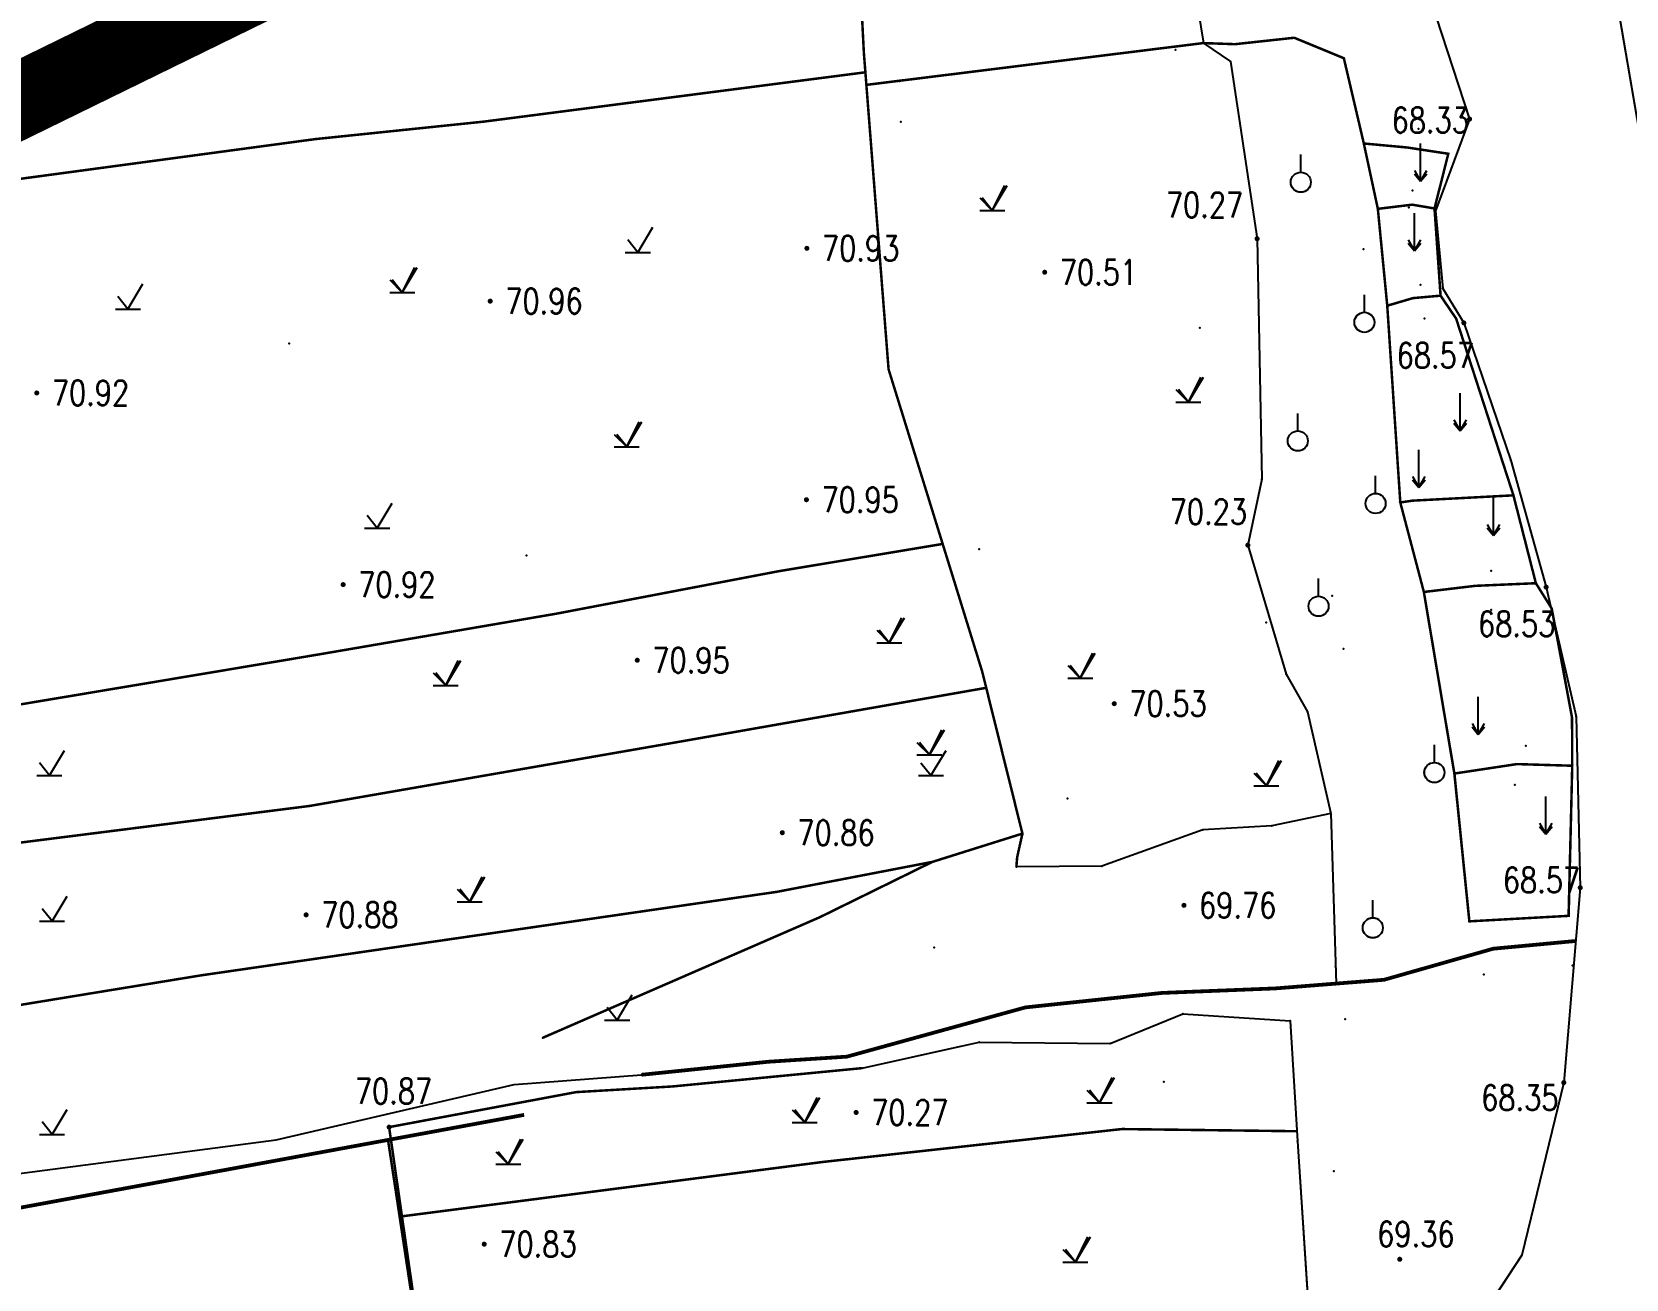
# Model space of a CAD drawing. Extents: x 10519 to 17598, y -625 to 2857.
# Drawn here: x 13783.9 to 13847.5, y 422 to 471.8 of the extents above; entities that cross this region are included whole.
import ezdxf
from ezdxf.enums import TextEntityAlignment as Align

# ---------------------------------------------------------------- set-up
doc = ezdxf.new("R2010")
doc.units = 0
doc.header["$MEASUREMENT"] = 0
doc.linetypes.add('L94', pattern=[8, 5, -1.5, 0, -1.5])
doc.layers.get('0').update_dxf_attribs({"linetype": 'CONTINUOUS'})
for name, color, linetype in [('00000道路边线', 2, 'CONTINUOUS'), ('0000原地形', 252, 'CONTINUOUS'), ('ASSIST', 252, 'CONTINUOUS'), ('GCD', 224, 'CONTINUOUS'), ('JZD', 1, 'CONTINUOUS')]:
    doc.layers.add(name, color=color, linetype=linetype)
doc.styles.add('HZ', font='txt8.shx', dxfattribs={"width": 0.8, "bigfont": 'hz.shx'})
doc.styles.add('正等线体', font='txt8.shx', dxfattribs={"width": 0.8, "bigfont": 'hz.shx'})
doc.linetypes.add('10421', pattern='A,2,[150,AAA.SHX,S=1,R=0,X=0,Y=1],1e-11', length=2)

# ---------------------------------------------------------------- blocks, each defined once
blk = doc.blocks.new('GC200')
at = {"linetype": 'Continuous', "const_width": 0.2, "flags": 128}
blk.add_lwpolyline([(-0.1, 0, 1), (0.1, 0, 1)], format="xyb", close=True, dxfattribs=at)
blk = doc.blocks.new('gc123')
for p, q in [((0, 0), (1.2, 2)), ((-1, 0), (1, 0)), ((0, 0), (-0.8, 1))]:
    blk.add_line(p, q)
blk = doc.blocks.new('gc120')
for p, q in [((0, 0), (0, 2.5)), ((-0.5, 0.87), (0, 0)), ((0, 0), (0.5, 0.87))]:
    blk.add_line(p, q)
blk = doc.blocks.new('gc125')
blk.add_line((0, 0.8), (0, 2.2))
blk.add_circle((0, 0), 0.8)

msp = doc.modelspace()

# ---------------------------------------------------------------- linework, layer by layer
at = {"layer": '00000道路边线', "const_width": 0.4}
for points in [[(14006.378, 20.813), (14006.378, 223.919, 0.078123), (13977.678, 406.482), (13940.885, 520.611, 0.456777), (13913.061, 532.44), (13804.062, 479.119), (13652.957, 405.2, -0.033868), (13611.241, 387.46)], [(13910.339, 531.108), (13805.233, 479.692), (13652.957, 405.2, -0.033868), (13611.241, 387.46), (12971.723, 165.275, 0.48251), (12964.987, 146.07, -1), (12956.524, 140.742, -0.48251), (12968.441, 174.721)]]:
    msp.add_lwpolyline(points, format="xyb", dxfattribs=at)
at = {"layer": '0000原地形', "linetype": 'Continuous'}
for p, q in [((13848.225, 466.525, 67.991), (13843.249, 495.558, 67.991)), ((13817.081, 470.929, 70.686), (13816.679, 478.766, 70.686)), ((13839.907, 472.343, 68.145), (13841.236, 468.278, 68.145)), ((13817.182, 469.642, 70.535), (13830.619, 471.308, 70.535)), ((13831.885, 471.264), (13830.619, 471.308)), ((13834.244, 471.52), (13831.885, 471.264)), ((13836.222, 470.705), (13834.244, 471.52)), ((13818.067, 458.304, 70.686), (13817.081, 470.929, 70.686)), ((13837.019, 467.305), (13836.222, 470.705)), ((13817.142, 470.143, 71.043), (13801.935, 468.178, 71.043)), ((13801.935, 468.178, 71.043), (13795.199, 467.479, 71.043)), ((13841.236, 468.278, 68.145), (13839.876, 464.626, 68.145)), ((13838.755, 467.145), (13837.019, 467.305)), ((13837.019, 467.305), (13837.578, 464.7)), ((13840.387, 466.896), (13838.755, 467.145)), ((13839.838, 464.715), (13840.387, 466.896)), ((13838.95, 464.866), (13837.578, 464.7)), ((13839.838, 464.715), (13838.95, 464.866)), ((13837.578, 464.7), (13837.953, 460.839)), ((13840.079, 461.239), (13839.838, 464.715)), ((13839.876, 464.626, 68.145), (13840.171, 461.524, 68.145)), ((13838.978, 461.141), (13837.953, 460.839)), ((13840.079, 461.239), (13838.978, 461.141)), ((13840.702, 460.321), (13840.079, 461.239)), ((13840.171, 461.524, 68.145), (13841.009, 460.152, 68.145)), ((13837.953, 460.839), (13838.473, 452.996)), ((13842.985, 453.279), (13840.702, 460.321)), ((13841.009, 460.152, 68.145), (13842.881, 454.663, 68.145)), ((13821.796, 446.27, 70.686), (13818.067, 458.304, 70.686)), ((13842.881, 454.663, 68.145), (13844.288, 449.619, 68.145)), ((13838.965, 453.068, 68.494), (13838.473, 452.996, 68.494)), ((13838.473, 452.996, 68.494), (13839.413, 449.427, 68.494)), ((13842.985, 453.279, 68.494), (13838.965, 453.068, 68.494)), ((13843.88, 449.776, 68.494), (13842.985, 453.279, 68.494)), ((13813.647, 450.248, 70.913), (13820.224, 451.342, 70.913)), ((13804.825, 448.563, 70.913), (13813.647, 450.248, 70.913)), ((13841.463, 449.672, 68.494), (13839.413, 449.427, 68.494)), ((13843.88, 449.776, 68.494), (13841.463, 449.672, 68.494)), ((13844.512, 448.767, 68.494), (13843.88, 449.776, 68.494)), ((13844.288, 449.619, 68.145), (13845.485, 444.47, 68.145)), ((13839.413, 449.427, 68.494), (13840.629, 442.19, 68.494)), ((13795.301, 446.93, 70.913), (13804.825, 448.563, 70.913)), ((13845.322, 444.418, 68.494), (13844.512, 448.767, 68.494)), ((13823.405, 439.796, 70.686), (13821.796, 446.27, 70.686)), ((13821.961, 445.607, 70.938), (13809.694, 443.452, 70.938)), ((13845.33, 442.501, 68.494), (13845.322, 444.418, 68.494)), ((13845.485, 444.47, 68.145), (13845.65, 437.637, 68.145)), ((13809.694, 443.452, 70.938), (13794.983, 440.898, 70.938)), ((13843.124, 442.566, 68.936), (13840.629, 442.19, 68.936)), ((13845.33, 442.501, 68.936), (13843.124, 442.566, 68.936)), ((13845.187, 436.517, 68.936), (13845.33, 442.501, 68.936)), ((13840.629, 442.19, 68.936), (13841.227, 436.298, 68.936)), ((13819.814, 438.668, 70.686), (13823.405, 439.796, 70.686)), ((13823.405, 439.796, 70.699), (13823.194, 438.853, 70.699)), ((13815.32, 436.46, 70.686), (13819.814, 438.668, 70.686)), ((13823.194, 438.853, 70.699), (13823.164, 438.476, 70.699)), ((13845.65, 437.637, 68.145), (13844.993, 429.869, 68.145)), ((13804.285, 431.66, 70.686), (13815.32, 436.46, 70.686)), ((13841.227, 436.298, 68.936), (13845.187, 436.517, 68.936)), ((13841.227, 436.298, 68.936), (13841.227, 436.298, 68.936)), ((13842.178, 435.207, 70.107), (13845.471, 435.515, 70.107)), ((13837.825, 433.968, 70.107), (13842.178, 435.207, 70.107)), ((13828.969, 433.444, 70.107), (13833.503, 433.625, 70.107)), ((13833.503, 433.625, 70.107), (13837.825, 433.968, 70.107)), ((13823.524, 432.867, 70.107), (13828.969, 433.444, 70.107)), ((13816.404, 430.904, 70.107), (13823.524, 432.867, 70.107)), ((13808.22, 430.182, 70.107), (13813.273, 430.701, 70.107)), ((13809.449, 429.716, 70.98), (13817.019, 430.447, 70.98)), ((13813.273, 430.701, 70.107), (13816.404, 430.904, 70.107)), ((13844.993, 429.869, 68.145), (13843.326, 422.989, 68.145)), ((13798.15, 428.095, 70.98), (13805.607, 429.49, 70.98)), ((13805.607, 429.49, 70.98), (13809.449, 429.716, 70.98)), ((13799.406, 419.37, 70.98), (13798.15, 428.095, 70.98)), ((13827.372, 428.018, 70.75), (13815.443, 426.706, 70.75)), ((13834.353, 427.931, 70.75), (13827.372, 428.018, 70.75)), ((13815.443, 426.706, 70.75), (13798.662, 424.539, 70.75)), ((13843.326, 422.989, 68.145), (13838.813, 416.132, 68.145))]:
    msp.add_line(p, q, dxfattribs=at)
at = {"layer": '0000原地形', "linetype": '10421'}
for p, q in [((13829.568, 477.909, 71.317), (13830.619, 471.308, 71.317)), ((13830.619, 471.308, 71.317), (13831.703, 470.57, 71.317)), ((13831.703, 470.57, 71.317), (13832.764, 463.509, 71.317)), ((13832.764, 463.509, 71.317), (13832.946, 453.922, 71.317)), ((13832.946, 453.922, 71.317), (13832.396, 451.294, 71.317)), ((13832.396, 451.294, 71.317), (13833.922, 446.154, 71.317)), ((13833.922, 446.154, 71.317), (13834.769, 444.644, 71.317)), ((13834.769, 444.644, 71.317), (13835.702, 440.601, 71.317)), ((13835.702, 440.601, 70.505), (13833.352, 440.101, 70.505)), ((13835.702, 440.601, 71.317), (13835.913, 433.816, 71.317)), ((13830.596, 439.94, 70.505), (13826.577, 438.498, 70.505)), ((13833.352, 440.101, 70.505), (13830.596, 439.94, 70.505)), ((13826.577, 438.498, 70.505), (13823.164, 438.476, 70.505)), ((13826.906, 431.434, 70.581), (13829.808, 432.613, 70.581)), ((13829.808, 432.613, 70.581), (13834.077, 432.338, 70.581)), ((13834.077, 432.338, 70.581), (13834.378, 427.536, 70.581)), ((13817.019, 430.447, 70.581), (13821.683, 431.481, 70.581)), ((13821.683, 431.481, 70.581), (13826.906, 431.434, 70.581)), ((13834.378, 427.536, 70.581), (13834.904, 419.425, 70.581))]:
    msp.add_line(p, q, dxfattribs=at)
at = {"layer": '0000原地形'}
for p, q in [((13839.284, 465.799), (13839.284, 467.299)), ((13834.505, 466.16), (13834.505, 466.86)), ((13839.034, 466.099), (13839.284, 465.799)), ((13839.284, 465.799), (13839.534, 466.099)), ((13822.201, 464.633), (13822.701, 465.633)), ((13821.701, 465.133), (13822.201, 464.633)), ((13821.701, 464.633), (13822.701, 464.633)), ((13839.041, 463.032), (13839.041, 464.532)), ((13838.791, 463.332), (13839.041, 463.032)), ((13839.041, 463.032), (13839.291, 463.332)), ((13798.673, 461.365), (13799.173, 462.365)), ((13798.173, 461.865), (13798.673, 461.365)), ((13798.173, 461.365), (13799.173, 461.365)), ((13837.041, 460.576), (13837.041, 461.276)), ((13830.022, 456.996), (13830.522, 457.996)), ((13829.522, 457.496), (13830.022, 456.996)), ((13840.861, 455.851), (13840.861, 457.351)), ((13829.522, 456.996), (13830.522, 456.996)), ((13834.386, 455.848), (13834.386, 456.548)), ((13807.624, 455.208), (13808.124, 456.208)), ((13840.611, 456.151), (13840.861, 455.851)), ((13840.861, 455.851), (13841.111, 456.151)), ((13807.124, 455.708), (13807.624, 455.208)), ((13807.124, 455.208), (13808.124, 455.208)), ((13839.209, 453.598), (13839.209, 455.098)), ((13837.488, 453.356), (13837.488, 454.056)), ((13838.959, 453.898), (13839.209, 453.598)), ((13839.209, 453.598), (13839.459, 453.898)), ((13842.193, 451.681), (13842.193, 453.181)), ((13841.943, 451.981), (13842.193, 451.681)), ((13842.193, 451.681), (13842.443, 451.981)), ((13835.214, 449.258), (13835.214, 449.958)), ((13818.097, 447.402), (13818.597, 448.402)), ((13817.597, 447.902), (13818.097, 447.402)), ((13817.597, 447.402), (13818.597, 447.402)), ((13825.71, 445.993, 70.532), (13826.21, 446.993, 70.532)), ((13800.407, 445.699), (13800.907, 446.699)), ((13825.21, 446.493, 70.532), (13825.71, 445.993, 70.532)), ((13799.907, 446.199), (13800.407, 445.699)), ((13799.907, 445.699), (13800.907, 445.699)), ((13825.21, 445.993, 70.532), (13826.21, 445.993, 70.532)), ((13841.583, 443.747), (13841.583, 445.247)), ((13819.696, 442.93), (13820.196, 443.93)), ((13841.333, 444.047), (13841.583, 443.747)), ((13841.583, 443.747), (13841.833, 444.047)), ((13819.196, 443.43), (13819.696, 442.93)), ((13839.832, 442.629), (13839.832, 443.329)), ((13819.196, 442.93), (13820.196, 442.93)), ((13833.132, 441.704), (13833.632, 442.704)), ((13832.632, 442.204), (13833.132, 441.704)), ((13832.632, 441.704), (13833.632, 441.704)), ((13844.28, 439.773), (13844.28, 441.273)), ((13844.03, 440.073), (13844.28, 439.773)), ((13844.28, 439.773), (13844.53, 440.073)), ((13801.366, 437.074), (13801.866, 438.074)), ((13800.866, 437.574), (13801.366, 437.074)), ((13800.866, 437.074), (13801.866, 437.074)), ((13837.377, 436.439), (13837.377, 437.139)), ((13826.479, 429.068), (13826.979, 430.068)), ((13814.724, 428.278), (13815.224, 429.278)), ((13825.979, 429.568), (13826.479, 429.068)), ((13814.224, 428.778), (13814.724, 428.278)), ((13825.979, 429.068), (13826.979, 429.068)), ((13814.224, 428.278), (13815.224, 428.278)), ((13802.901, 426.614), (13803.401, 427.614)), ((13802.401, 427.114), (13802.901, 426.614)), ((13802.401, 426.614), (13803.401, 426.614)), ((13825.518, 422.715), (13826.018, 423.715)), ((13825.018, 423.215), (13825.518, 422.715)), ((13825.018, 422.715), (13826.018, 422.715))]:
    msp.add_line(p, q, dxfattribs=at)
for centre in [(13834.505, 465.76), (13837.041, 460.176), (13834.386, 455.448), (13837.488, 452.956), (13835.214, 448.858), (13839.832, 442.229), (13837.377, 436.039)]:
    msp.add_ellipse(centre, major_axis=(-0.283, 0.283), ratio=1, start_param=3.926991, end_param=10.210176, dxfattribs=at)
at = {"layer": '0000原地形', "linetype": 'Continuous'}
for p in [(13830.619, 471.308, 70.298), (13831.885, 471.264, 69.806), (13834.244, 471.52, 69.201), (13817.081, 470.929, 70.982), (13829.513, 471.044, 70.481), (13831.703, 470.57, 70.206), (13836.222, 470.705, 68.771), (13814.207, 469.764, 71.043), (13818.501, 469.792, 70.535), (13801.935, 468.178, 71.049), (13818.554, 468.162, 70.511), (13841.236, 468.278, 68.329), (13795.199, 467.479, 71.012), (13837.019, 467.305, 68.844), (13839.205, 467.883, 67.942), (13838.755, 467.145, 68.262), (13840.387, 466.896, 68.34), (13838.96, 465.436, 68.159), (13838.808, 464.755, 68.331), (13838.95, 464.866, 68.319), (13837.578, 464.7, 68.807), (13839.838, 464.715, 68.404), (13839.876, 464.626, 68.354), (13832.764, 463.509, 70.271), (13814.809, 463.126, 70.934), (13837.012, 463.091, 68.981), (13839.273, 461.673, 68.202), (13802.182, 461.021, 70.955), (13838.978, 461.141, 68.548), (13840.079, 461.239, 68.553), (13840.171, 461.524, 68.498), (13837.953, 460.839, 68.815), (13839.432, 460.33, 68.274), (13840.702, 460.321, 68.543), (13830.482, 459.954, 70.448), (13841.009, 460.152, 68.571), (13794.159, 459.332, 70.923), (13818.067, 458.304, 70.912), (13842.881, 454.663, 68.573), (13832.946, 453.922, 70.252), (13814.792, 453.106, 70.952), (13838.473, 452.996, 68.928), (13838.965, 453.068, 68.853), (13842.985, 453.279, 68.573), (13803.631, 450.886, 70.916), (13818.75, 451.097, 70.923), (13821.684, 451.128, 70.478), (13832.396, 451.294, 70.229), (13813.647, 450.248, 70.906), (13842.103, 450.273, 68.292), (13796.317, 449.72, 70.922), (13841.463, 449.672, 68.625), (13843.88, 449.776, 68.527), (13844.288, 449.619, 68.534), (13835.751, 449.28, 68.988), (13839.413, 449.427, 68.82), (13804.825, 448.563, 70.89), (13833.128, 448.204, 69.613), (13842.097, 448.715, 68.3), (13844.512, 448.767, 68.565), (13795.301, 446.93, 70.913), (13836.203, 447.16, 69.238), (13821.796, 446.27, 70.933), (13833.922, 446.154, 70.306), (13820.066, 445.274, 70.938), (13834.769, 444.644, 70.312), (13845.322, 444.418, 68.543), (13845.485, 444.47, 68.481), (13809.694, 443.452, 70.905), (13843.479, 443.288, 68.18), (13843.124, 442.566, 68.532), (13845.33, 442.501, 68.494), (13840.629, 442.19, 69.012), (13843.037, 441.733, 68.365), (13794.983, 440.898, 70.904), (13825.202, 441.201, 70.532), (13835.702, 440.601, 70.172), (13830.596, 439.94, 70.356), (13833.352, 440.101, 70.25), (13813.83, 439.831, 70.861), (13823.405, 439.796, 70.699), (13819.814, 438.668, 70.913), (13823.164, 438.476, 70.505), (13826.577, 438.498, 70.516), (13845.65, 437.637, 68.567), (13829.847, 436.936, 69.76), (13794.839, 436.556, 70.876), (13815.32, 436.46, 70.878), (13841.227, 436.298, 68.835), (13845.187, 436.517, 68.589), (13845.351, 435.504, 68.179), (13819.881, 435.25, 70.213), (13842.178, 435.207, 68.526), (13835.892, 434.48, 68.936), (13845.338, 434.532, 68.356), (13833.503, 433.625, 68.894), (13837.825, 433.968, 68.584), (13841.802, 434.181, 68.92), (13828.969, 433.444, 68.989), (13823.524, 432.867, 69.307), (13829.808, 432.613, 70.06), (13834.077, 432.338, 69.924), (13836.277, 432.403, 69.16), (13804.285, 431.66, 70.686), (13821.683, 431.481, 70.195), (13826.906, 431.434, 70.168), (13813.273, 430.701, 70.041), (13816.404, 430.904, 69.783), (13817.019, 430.447, 70.217), (13808.22, 430.182, 70.107), (13829.044, 429.894, 70.19), (13844.993, 429.869, 68.353), (13805.607, 429.49, 70.737), (13809.449, 429.716, 70.371), (13816.773, 428.679, 70.273), (13798.15, 428.095, 70.873), (13827.372, 428.018, 70.76), (13833.079, 427.947, 70.75), (13803.325, 427.371, 70.84), (13834.378, 427.536, 70.584), (13815.443, 426.706, 70.714), (13835.82, 426.341, 69.308), (13806.158, 425.507, 70.65), (13838.451, 422.828, 69.359), (13843.326, 422.989, 68.651)]:
    msp.add_point(p, dxfattribs=at)
at = {"layer": 'ASSIST', "color": 252, "flags": 128}
for points, elevation in [([(13891.421, 639.19), (13886.648, 609.29), (13881.585, 593.591), (13866.379, 575.475), (13861.293, 567.529), (13853.305, 556.519), (13841.078, 532.319), (13840.64, 528.373), (13840.132, 526.457), (13835.904, 502.378), (13835.939, 491.856), (13836.682, 477.602), (13839.907, 472.343), (13841.236, 468.278), (13839.876, 464.626), (13840.171, 461.524), (13841.009, 460.152), (13842.881, 454.663), (13844.288, 449.619), (13845.485, 444.47), (13845.65, 437.637), (13844.993, 429.869), (13843.326, 422.989), (13838.813, 416.132)], 68.145), ([(13846.633, 415.299), (13849.208, 421.281), (13852.805, 435.643), (13852.415, 440.559), (13848.225, 466.525), (13843.249, 495.558), (13844.77, 517.732), (13845.728, 526.361), (13848.809, 534.87), (13861.646, 558.509), (13880.993, 576.164), (13885.936, 582.185), (13889.35, 594.735), (13892.724, 601.371), (13893.787, 610.343), (13897.384, 636.541), (13897.503, 638.149)], 67.991), ([(13817.019, 430.447), (13821.683, 431.481), (13826.906, 431.434), (13829.808, 432.613), (13834.077, 432.338), (13834.378, 427.536), (13834.904, 419.425)], 70.581), ([(13741.904, 420.566), (13760.387, 423.126), (13765.404, 423.872), (13771.123, 424.638), (13793.651, 427.593), (13803.134, 429.793), (13808.22, 430.182)], 70.864)]:
    msp.add_lwpolyline(points, dxfattribs=dict(at, elevation=elevation))
for points, elevation in [([(13832.335, 511.839, 0.00000207, 0.00000207, 0), (13830.571, 499.679, 0.00000207, 0.00000207, 0), (13831.514, 498.735, 0.00000207, 0.00000207, 0), (13831.342, 496.358, 0.00000207, 0.00000207, 0), (13830.841, 488.814, 0.00000207, 0.00000207, 0), (13830.658, 486.774, 0.00000207, 0.00000207, 0), (13829.23, 485.955, 0.00000207, 0.00000207, 0), (13829.244, 483.599, 0.00000207, 0.00000207, 0), (13829.568, 477.909, 0.00000207, 0.00000207, 0), (13830.619, 471.308, 0.00000207, 0.00000207, 0), (13831.703, 470.57, 0.00000207, 0.00000207, 0), (13832.764, 463.509, 0.00000207, 0.00000207, 0), (13832.946, 453.922, 0.00000207, 0.00000207, 0), (13832.396, 451.294, 0.00000207, 0.00000207, 0), (13833.922, 446.154, 0.00000207, 0.00000207, 0), (13834.769, 444.644, 0.00000207, 0.00000207, 0), (13835.702, 440.601, 0.00000207, 0.00000207, 0), (13835.913, 433.816, 0.00000207, 0.00000207, 0)], 71.317), ([(13778.405, 465.219, 0.1, 0.1, 0), (13795.199, 467.479, 0.1, 0.1, 0), (13801.935, 468.178, 0.1, 0.1, 0), (13817.142, 470.143, 0, 0, 0)], 70.904)]:
    msp.add_lwpolyline(points, format="xyseb", dxfattribs=dict(at, elevation=elevation))
for points, const_width, elevation in [([(13804.285, 431.66), (13815.32, 436.46), (13819.814, 438.668), (13823.405, 439.796), (13821.796, 446.27), (13818.067, 458.304), (13817.081, 470.929), (13816.679, 478.766), (13815.736, 482.953), (13815.999, 489.779), (13816.893, 497.224), (13817.439, 498.236), (13819.064, 498.874), (13830.606, 499.918)], 0.1, 70.686), ([(13820.952, 448.995), (13818.067, 458.304), (13817.081, 470.929), (13816.679, 478.766), (13815.736, 482.953), (13815.999, 489.779), (13816.893, 497.224), (13817.439, 498.236), (13819.064, 498.874), (13820.952, 499.045)], 0.1, 70.686), ([(13817.182, 469.642), (13830.619, 471.308)], 0.1, 70.535), ([(13817.142, 470.143), (13801.935, 468.178), (13795.199, 467.479)], 0.1, 71.043), ([(13817.182, 469.642), (13820.952, 470.109)], 0.1, 70.535), ([(13843.88, 449.776), (13842.985, 453.279), (13838.965, 453.068), (13838.473, 452.996), (13839.413, 449.427)], 0.1, 68.494), ([(13795.301, 446.93), (13804.825, 448.563), (13813.647, 450.248), (13820.224, 451.342)], 0.1, 70.913), ([(13845.33, 442.501), (13845.322, 444.418), (13844.512, 448.767), (13843.88, 449.776), (13841.463, 449.672), (13839.413, 449.427), (13840.629, 442.19)], 0.1, 68.494), ([(13795.301, 446.93), (13779.185, 444.232)], 0.1, 70.861), ([(13821.961, 445.607), (13809.694, 443.452), (13794.983, 440.898)], 0.1, 70.938), ([(13820.952, 445.43), (13809.694, 443.452), (13794.983, 440.898)], 0.1, 70.938), ([(13777.816, 438.724), (13794.983, 440.898)], 0.1, 70.882), ([(13823.405, 439.796), (13823.194, 438.853), (13823.164, 438.476)], 0.1, 70.699), ([(13790.646, 434.144), (13813.615, 437.474), (13819.814, 438.668), (13820.952, 439.025)], 0.1, 70.686), ([(13808.22, 430.182), (13813.273, 430.701), (13816.404, 430.904), (13823.524, 432.867), (13828.969, 433.444), (13833.503, 433.625), (13837.825, 433.968), (13842.178, 435.207), (13845.471, 435.515)], 0.15, 70.107), ([(13777.707, 432.029), (13790.646, 434.144)], 0.1, 70.852), ([(13808.22, 430.182), (13813.273, 430.701), (13816.404, 430.904), (13820.952, 432.158)], 0.15, 70.107), ([(13803.559, 352.173), (13803.088, 358.583), (13803.732, 360.793), (13802.386, 370.079), (13801.491, 376.935), (13798.635, 393.997), (13796.931, 400.737), (13801.961, 401.593), (13801.341, 405.559), (13799.406, 419.37), (13798.15, 428.095), (13805.607, 429.49), (13809.449, 429.716), (13817.019, 430.447)], 0.1, 70.98), ([(13803.535, 428.583), (13781.343, 424.498)], 0.15, 70.806), ([(13834.353, 427.931), (13827.372, 428.018), (13815.443, 426.706), (13798.662, 424.539)], 0.1, 70.75), ([(13820.952, 427.312), (13815.443, 426.706), (13798.662, 424.539)], 0.1, 70.75)]:
    msp.add_lwpolyline(points, dxfattribs=dict(at, const_width=const_width, elevation=elevation))
at = {"layer": 'ASSIST', "color": 252, "const_width": 0.1, "flags": 128}
for points in [[(13837.019, 467.305), (13836.222, 470.705), (13834.244, 471.52), (13831.885, 471.264), (13830.619, 471.308)], [(13839.838, 464.715), (13840.387, 466.896), (13838.755, 467.145), (13837.019, 467.305), (13837.578, 464.7)], [(13840.079, 461.239), (13839.838, 464.715), (13838.95, 464.866), (13837.578, 464.7), (13837.953, 460.839)], [(13842.985, 453.279), (13840.702, 460.321), (13840.079, 461.239), (13838.978, 461.141), (13837.953, 460.839), (13838.473, 452.996)], [(13798.107, 427.579), (13799.442, 418.757)]]:
    msp.add_lwpolyline(points, dxfattribs=at)
at = {"layer": 'ASSIST', "color": 252, "const_width": 0.1, "elevation": 68.936, "flags": 128}
msp.add_lwpolyline([(13841.227, 436.298), (13845.187, 436.517), (13845.33, 442.501), (13843.124, 442.566), (13840.629, 442.19), (13841.227, 436.298)], close=True, dxfattribs=at)
at = {"layer": 'ASSIST', "color": 252, "flags": 128}
for points in [[(13835.702, 440.601), (13833.352, 440.101), (13830.596, 439.94), (13826.577, 438.498), (13823.164, 438.476)], [(13817.019, 430.447), (13821.683, 431.481), (13826.906, 431.434), (13829.808, 432.613), (13834.077, 432.338), (13834.378, 427.536), (13834.904, 419.425)]]:
    msp.add_lwpolyline(points, dxfattribs=at)
at = {"layer": 'ASSIST', "color": 252}
msp.add_lwpolyline([(13817.019, 430.447), (13820.952, 431.319)], dxfattribs=at)
at = {"layer": 'JZD', "linetype": 'L94', "ltscale": 2, "flags": 128}
msp.add_lwpolyline([(13268.341, 851.356, 3, 3, 0), (13248.536, 838.266, 3, 3, 0), (13558.915, 369.28, 3, 3, 0), (13611.241, 387.46, 3, 3, 0.033868), (13652.957, 405.2, 3, 3, 0), (13913.061, 532.44, 3, 3, 0), (13894.603, 572.841, 3, 3, 0), (13860.135, 593.138, 3, 3, 0), (13886.499, 637.909, 3, 3, 0.035272), (13890.893, 646.74, 3, 3, 0), (13896.13, 659.439, 3, 3, 0), (13836.595, 844.116, 3, 3, 0), (13693.229, 768.684, 3, 3, 0), (13683.084, 774.501, 3, 3, 0), (13430.036, 607.032, 3, 3, 0), (13268.341, 851.356, 0, 0, 0)], format="xyseb", dxfattribs=at)

# ---------------------------------------------------------------- block references
at = {"layer": 'ASSIST', "color": 252}
ref = msp.add_blockref('GC200', (13841.236, 468.278, 68.329), dxfattribs=dict(at, xscale=0.5, yscale=0.5, zscale=0.5))
ref.add_attrib('height', '68.33', dxfattribs={"layer": 'GCD', "linetype": 'Continuous', "height": 1, "style": '正等线体', "width": 0.8}).set_placement((13838.126, 468.235, 68.329), align=Align.MIDDLE_LEFT)
at = {"layer": 'ASSIST', "color": 252, "xscale": 0.5, "yscale": 0.5}
for name, p in [('gc125', (13834.505, 465.76)), ('gc120', (13839.284, 465.799)), ('gc123', (13822.201, 464.633)), ('gc120', (13839.041, 463.032)), ('gc123', (13808.069, 462.965)), ('gc123', (13798.673, 461.365)), ('gc123', (13787.734, 460.705)), ('gc125', (13837.041, 460.176)), ('gc123', (13830.022, 456.996)), ('gc120', (13840.861, 455.851)), ('gc125', (13834.386, 455.448)), ('gc123', (13807.624, 455.208)), ('gc120', (13839.209, 453.598)), ('gc125', (13837.488, 452.956)), ('gc123', (13797.672, 451.974)), ('gc120', (13842.193, 451.681)), ('gc125', (13835.214, 448.858)), ('gc123', (13818.097, 447.402)), ('gc123', (13825.71, 445.993, 70.532)), ('gc123', (13800.407, 445.699)), ('gc120', (13841.583, 443.747)), ('gc123', (13819.696, 442.93)), ('gc125', (13839.832, 442.229)), ('gc123', (13784.602, 442.111)), ('gc123', (13819.758, 442.109)), ('gc123', (13833.132, 441.704)), ('gc120', (13844.28, 439.773)), ('gc123', (13801.366, 437.074)), ('gc123', (13784.71, 436.302)), ('gc125', (13837.377, 436.039)), ('gc123', (13807.244, 432.363)), ('gc123', (13826.479, 429.068)), ('gc123', (13814.724, 428.278)), ('gc123', (13784.71, 427.802)), ('gc123', (13802.901, 426.614)), ('gc123', (13825.518, 422.715))]:
    msp.add_blockref(name, p, dxfattribs=at)
at = {"layer": 'ASSIST', "color": 252}
ref = msp.add_blockref('GC200', (13832.764, 463.509, 70.271), dxfattribs=dict(at, xscale=0.5, yscale=0.5, zscale=0.5))
ref.add_attrib('height', '70.27', dxfattribs={"layer": 'GCD', "linetype": 'Continuous', "height": 1, "style": '正等线体', "width": 0.8}).set_placement((13829.123, 464.856, 70.271), align=Align.MIDDLE_LEFT)
ref = msp.add_blockref('GC200', (13814.809, 463.126, 70.934), dxfattribs=dict(at, xscale=0.5, yscale=0.5, zscale=0.5))
ref.add_attrib('height', '70.93', dxfattribs={"layer": 'GCD', "linetype": 'Continuous', "height": 1, "style": '正等线体', "width": 0.8}).set_placement((13815.409, 463.126, 70.934), align=Align.MIDDLE_LEFT)
ref = msp.add_blockref('GC200', (13824.292, 462.174, 70.511), dxfattribs=dict(at, xscale=0.5, yscale=0.5, zscale=0.5))
ref.add_attrib('height', '70.51', dxfattribs={"layer": 'GCD', "linetype": 'Continuous', "height": 1, "style": '正等线体', "width": 0.8}).set_placement((13824.892, 462.174, 70.511), align=Align.MIDDLE_LEFT)
ref = msp.add_blockref('GC200', (13802.182, 461.021, 70.955), dxfattribs=dict(at, xscale=0.5, yscale=0.5, zscale=0.5))
ref.add_attrib('height', '70.96', dxfattribs={"layer": 'GCD', "linetype": 'Continuous', "height": 1, "style": '正等线体', "width": 0.8}).set_placement((13802.782, 461.021, 70.955), align=Align.MIDDLE_LEFT)
ref = msp.add_blockref('GC200', (13841.009, 460.152, 68.571), dxfattribs=dict(at, xscale=0.5, yscale=0.5, zscale=0.5))
ref.add_attrib('height', '68.57', dxfattribs={"layer": 'GCD', "linetype": 'Continuous', "height": 1, "style": '正等线体', "width": 0.8}).set_placement((13838.325, 458.858, 68.571), align=Align.MIDDLE_LEFT)
ref = msp.add_blockref('GC200', (13784.099, 457.36, 70.92), dxfattribs=dict(at, xscale=0.5, yscale=0.5, zscale=0.5))
ref.add_attrib('height', '70.92', dxfattribs={"layer": 'GCD', "linetype": 'Continuous', "height": 1, "style": 'HZ', "width": 0.8}).set_placement((13784.699, 457.36, 70.92), align=Align.MIDDLE_LEFT)
ref = msp.add_blockref('GC200', (13814.792, 453.106, 70.952), dxfattribs=dict(at, xscale=0.5, yscale=0.5, zscale=0.5))
ref.add_attrib('height', '70.95', dxfattribs={"layer": 'GCD', "linetype": 'Continuous', "height": 1, "style": '正等线体', "width": 0.8}).set_placement((13815.392, 453.106, 70.952), align=Align.MIDDLE_LEFT)
ref = msp.add_blockref('GC200', (13832.396, 451.294, 70.229), dxfattribs=dict(at, xscale=0.5, yscale=0.5, zscale=0.5))
ref.add_attrib('height', '70.23', dxfattribs={"layer": 'GCD', "linetype": 'Continuous', "height": 1, "style": '正等线体', "width": 0.8}).set_placement((13829.276, 452.628, 70.229), align=Align.MIDDLE_LEFT)
ref = msp.add_blockref('GC200', (13796.317, 449.72, 70.922), dxfattribs=dict(at, xscale=0.5, yscale=0.5, zscale=0.5))
ref.add_attrib('height', '70.92', dxfattribs={"layer": 'GCD', "linetype": 'Continuous', "height": 1, "style": '正等线体', "width": 0.8}).set_placement((13796.917, 449.72, 70.922), align=Align.MIDDLE_LEFT)
ref = msp.add_blockref('GC200', (13844.288, 449.619, 68.534), dxfattribs=dict(at, xscale=0.5, yscale=0.5, zscale=0.5))
ref.add_attrib('height', '68.53', dxfattribs={"layer": 'GCD', "linetype": 'Continuous', "height": 1, "style": '正等线体', "width": 0.8}).set_placement((13841.57, 448.153, 68.534), align=Align.MIDDLE_LEFT)
ref = msp.add_blockref('GC200', (13808.047, 446.707, 70.952), dxfattribs=dict(at, xscale=0.5, yscale=0.5, zscale=0.5))
ref.add_attrib('height', '70.95', dxfattribs={"layer": 'GCD', "linetype": 'Continuous', "height": 1, "style": '正等线体', "width": 0.8}).set_placement((13808.647, 446.707, 70.952), align=Align.MIDDLE_LEFT)
ref = msp.add_blockref('GC200', (13827.065, 444.975, 70.532), dxfattribs=dict(at, xscale=0.5, yscale=0.5, zscale=0.5))
ref.add_attrib('height', '70.53', dxfattribs={"layer": 'GCD', "linetype": 'Continuous', "height": 1, "style": '正等线体', "width": 0.8}).set_placement((13827.665, 444.975, 70.532), align=Align.MIDDLE_LEFT)
ref = msp.add_blockref('GC200', (13813.83, 439.831, 70.861), dxfattribs=dict(at, xscale=0.5, yscale=0.5, zscale=0.5))
ref.add_attrib('height', '70.86', dxfattribs={"layer": 'GCD', "linetype": 'Continuous', "height": 1, "style": '正等线体', "width": 0.8}).set_placement((13814.43, 439.831, 70.861), align=Align.MIDDLE_LEFT)
ref = msp.add_blockref('GC200', (13845.65, 437.637, 68.567), dxfattribs=dict(at, xscale=0.5, yscale=0.5, zscale=0.5))
ref.add_attrib('height', '68.57', dxfattribs={"layer": 'GCD', "linetype": 'Continuous', "height": 1, "style": '正等线体', "width": 0.8}).set_placement((13842.562, 437.944, 68.567), align=Align.MIDDLE_LEFT)
ref = msp.add_blockref('GC200', (13829.847, 436.936, 69.76), dxfattribs=dict(at, xscale=0.5, yscale=0.5, zscale=0.5))
ref.add_attrib('height', '69.76', dxfattribs={"layer": 'GCD', "linetype": 'Continuous', "height": 1, "style": '正等线体', "width": 0.8}).set_placement((13830.447, 436.936, 69.76), align=Align.MIDDLE_LEFT)
ref = msp.add_blockref('GC200', (13794.839, 436.556, 70.876), dxfattribs=dict(at, xscale=0.5, yscale=0.5, zscale=0.5))
ref.add_attrib('height', '70.88', dxfattribs={"layer": 'GCD', "linetype": 'Continuous', "height": 1, "style": '正等线体', "width": 0.8}).set_placement((13795.439, 436.556, 70.876), align=Align.MIDDLE_LEFT)
ref = msp.add_blockref('GC200', (13798.15, 428.095, 70.873), dxfattribs=dict(at, xscale=0.5, yscale=0.5, zscale=0.5))
ref.add_attrib('height', '70.87', dxfattribs={"layer": 'GCD', "linetype": 'Continuous', "height": 1, "style": '正等线体', "width": 0.8}).set_placement((13796.782, 429.528, 70.873), align=Align.MIDDLE_LEFT)
ref = msp.add_blockref('GC200', (13844.993, 429.869, 68.353), dxfattribs=dict(at, xscale=0.5, yscale=0.5, zscale=0.5))
ref.add_attrib('height', '68.35', dxfattribs={"layer": 'GCD', "linetype": 'Continuous', "height": 1, "style": '正等线体', "width": 0.8}).set_placement((13841.697, 429.268, 68.353), align=Align.MIDDLE_LEFT)
ref = msp.add_blockref('GC200', (13816.773, 428.679, 70.273), dxfattribs=dict(at, xscale=0.5, yscale=0.5, zscale=0.5))
ref.add_attrib('height', '70.27', dxfattribs={"layer": 'GCD', "linetype": 'Continuous', "height": 1, "style": '正等线体', "width": 0.8}).set_placement((13817.373, 428.679, 70.273), align=Align.MIDDLE_LEFT)
ref = msp.add_blockref('GC200', (13838.451, 422.828, 69.359), dxfattribs=dict(at, xscale=0.5, yscale=0.5, zscale=0.5))
ref.add_attrib('height', '69.36', dxfattribs={"layer": 'GCD', "linetype": 'Continuous', "height": 1, "style": '正等线体', "width": 0.8}).set_placement((13837.552, 423.833, 69.359), align=Align.MIDDLE_LEFT)
ref = msp.add_blockref('GC200', (13801.944, 423.428, 70.826), dxfattribs=dict(at, xscale=0.5, yscale=0.5, zscale=0.5))
ref.add_attrib('height', '70.83', dxfattribs={"layer": 'GCD', "linetype": 'Continuous', "height": 1, "style": 'HZ', "width": 0.8}).set_placement((13802.544, 423.428, 70.826), align=Align.MIDDLE_LEFT)
at = {"layer": 'GCD', "linetype": 'Continuous'}
ref = msp.add_blockref('GC200', (13841.236, 468.278, 68.329), dxfattribs=dict(at, xscale=0.5, yscale=0.5, zscale=0.5))
ref.add_attrib('height', '68.33', dxfattribs={"linetype": 'Continuous', "height": 1, "style": '正等线体', "width": 0.8}).set_placement((13838.126, 468.235, 68.329), align=Align.MIDDLE_LEFT)
ref = msp.add_blockref('GC200', (13832.764, 463.509, 70.271), dxfattribs=dict(at, xscale=0.5, yscale=0.5, zscale=0.5))
ref.add_attrib('height', '70.27', dxfattribs={"linetype": 'Continuous', "height": 1, "style": '正等线体', "width": 0.8}).set_placement((13829.123, 464.856, 70.271), align=Align.MIDDLE_LEFT)
ref = msp.add_blockref('GC200', (13814.809, 463.126, 70.934), dxfattribs=dict(at, xscale=0.5, yscale=0.5, zscale=0.5))
ref.add_attrib('height', '70.93', dxfattribs={"linetype": 'Continuous', "height": 1, "style": '正等线体', "width": 0.8}).set_placement((13815.409, 463.126, 70.934), align=Align.MIDDLE_LEFT)
ref = msp.add_blockref('GC200', (13824.292, 462.174, 70.511), dxfattribs=dict(at, xscale=0.5, yscale=0.5, zscale=0.5))
ref.add_attrib('height', '70.51', dxfattribs={"linetype": 'Continuous', "height": 1, "style": '正等线体', "width": 0.8}).set_placement((13824.892, 462.174, 70.511), align=Align.MIDDLE_LEFT)
ref = msp.add_blockref('GC200', (13802.182, 461.021, 70.955), dxfattribs=dict(at, xscale=0.5, yscale=0.5, zscale=0.5))
ref.add_attrib('height', '70.96', dxfattribs={"linetype": 'Continuous', "height": 1, "style": '正等线体', "width": 0.8}).set_placement((13802.782, 461.021, 70.955), align=Align.MIDDLE_LEFT)
ref = msp.add_blockref('GC200', (13841.009, 460.152, 68.571), dxfattribs=dict(at, xscale=0.5, yscale=0.5, zscale=0.5))
ref.add_attrib('height', '68.57', dxfattribs={"linetype": 'Continuous', "height": 1, "style": '正等线体', "width": 0.8}).set_placement((13838.325, 458.858, 68.571), align=Align.MIDDLE_LEFT)
ref = msp.add_blockref('GC200', (13814.792, 453.106, 70.952), dxfattribs=dict(at, xscale=0.5, yscale=0.5, zscale=0.5))
ref.add_attrib('height', '70.95', dxfattribs={"linetype": 'Continuous', "height": 1, "style": '正等线体', "width": 0.8}).set_placement((13815.392, 453.106, 70.952), align=Align.MIDDLE_LEFT)
ref = msp.add_blockref('GC200', (13832.396, 451.294, 70.229), dxfattribs=dict(at, xscale=0.5, yscale=0.5, zscale=0.5))
ref.add_attrib('height', '70.23', dxfattribs={"linetype": 'Continuous', "height": 1, "style": '正等线体', "width": 0.8}).set_placement((13829.276, 452.628, 70.229), align=Align.MIDDLE_LEFT)
ref = msp.add_blockref('GC200', (13796.317, 449.72, 70.922), dxfattribs=dict(at, xscale=0.5, yscale=0.5, zscale=0.5))
ref.add_attrib('height', '70.92', dxfattribs={"linetype": 'Continuous', "height": 1, "style": '正等线体', "width": 0.8}).set_placement((13796.917, 449.72, 70.922), align=Align.MIDDLE_LEFT)
ref = msp.add_blockref('GC200', (13844.288, 449.619, 68.534), dxfattribs=dict(at, xscale=0.5, yscale=0.5, zscale=0.5))
ref.add_attrib('height', '68.53', dxfattribs={"linetype": 'Continuous', "height": 1, "style": '正等线体', "width": 0.8}).set_placement((13841.57, 448.153, 68.534), align=Align.MIDDLE_LEFT)
ref = msp.add_blockref('GC200', (13808.047, 446.707, 70.952), dxfattribs=dict(at, xscale=0.5, yscale=0.5, zscale=0.5))
ref.add_attrib('height', '70.95', dxfattribs={"linetype": 'Continuous', "height": 1, "style": '正等线体', "width": 0.8}).set_placement((13808.647, 446.707, 70.952), align=Align.MIDDLE_LEFT)
ref = msp.add_blockref('GC200', (13827.065, 444.975, 70.532), dxfattribs=dict(at, xscale=0.5, yscale=0.5, zscale=0.5))
ref.add_attrib('height', '70.53', dxfattribs={"linetype": 'Continuous', "height": 1, "style": '正等线体', "width": 0.8}).set_placement((13827.665, 444.975, 70.532), align=Align.MIDDLE_LEFT)
ref = msp.add_blockref('GC200', (13813.83, 439.831, 70.861), dxfattribs=dict(at, xscale=0.5, yscale=0.5, zscale=0.5))
ref.add_attrib('height', '70.86', dxfattribs={"linetype": 'Continuous', "height": 1, "style": '正等线体', "width": 0.8}).set_placement((13814.43, 439.831, 70.861), align=Align.MIDDLE_LEFT)
ref = msp.add_blockref('GC200', (13845.65, 437.637, 68.567), dxfattribs=dict(at, xscale=0.5, yscale=0.5, zscale=0.5))
ref.add_attrib('height', '68.57', dxfattribs={"linetype": 'Continuous', "height": 1, "style": '正等线体', "width": 0.8}).set_placement((13842.562, 437.944, 68.567), align=Align.MIDDLE_LEFT)
ref = msp.add_blockref('GC200', (13829.847, 436.936, 69.76), dxfattribs=dict(at, xscale=0.5, yscale=0.5, zscale=0.5))
ref.add_attrib('height', '69.76', dxfattribs={"linetype": 'Continuous', "height": 1, "style": '正等线体', "width": 0.8}).set_placement((13830.447, 436.936, 69.76), align=Align.MIDDLE_LEFT)
ref = msp.add_blockref('GC200', (13794.839, 436.556, 70.876), dxfattribs=dict(at, xscale=0.5, yscale=0.5, zscale=0.5))
ref.add_attrib('height', '70.88', dxfattribs={"linetype": 'Continuous', "height": 1, "style": '正等线体', "width": 0.8}).set_placement((13795.439, 436.556, 70.876), align=Align.MIDDLE_LEFT)
ref = msp.add_blockref('GC200', (13798.15, 428.095, 70.873), dxfattribs=dict(at, xscale=0.5, yscale=0.5, zscale=0.5))
ref.add_attrib('height', '70.87', dxfattribs={"linetype": 'Continuous', "height": 1, "style": '正等线体', "width": 0.8}).set_placement((13796.782, 429.528, 70.873), align=Align.MIDDLE_LEFT)
ref = msp.add_blockref('GC200', (13844.993, 429.869, 68.353), dxfattribs=dict(at, xscale=0.5, yscale=0.5, zscale=0.5))
ref.add_attrib('height', '68.35', dxfattribs={"linetype": 'Continuous', "height": 1, "style": '正等线体', "width": 0.8}).set_placement((13841.697, 429.268, 68.353), align=Align.MIDDLE_LEFT)
ref = msp.add_blockref('GC200', (13816.773, 428.679, 70.273), dxfattribs=dict(at, xscale=0.5, yscale=0.5, zscale=0.5))
ref.add_attrib('height', '70.27', dxfattribs={"linetype": 'Continuous', "height": 1, "style": '正等线体', "width": 0.8}).set_placement((13817.373, 428.679, 70.273), align=Align.MIDDLE_LEFT)
ref = msp.add_blockref('GC200', (13838.451, 422.828, 69.359), dxfattribs=dict(at, xscale=0.5, yscale=0.5, zscale=0.5))
ref.add_attrib('height', '69.36', dxfattribs={"linetype": 'Continuous', "height": 1, "style": '正等线体', "width": 0.8}).set_placement((13837.552, 423.833, 69.359), align=Align.MIDDLE_LEFT)

doc.saveas('drawing.dxf')
